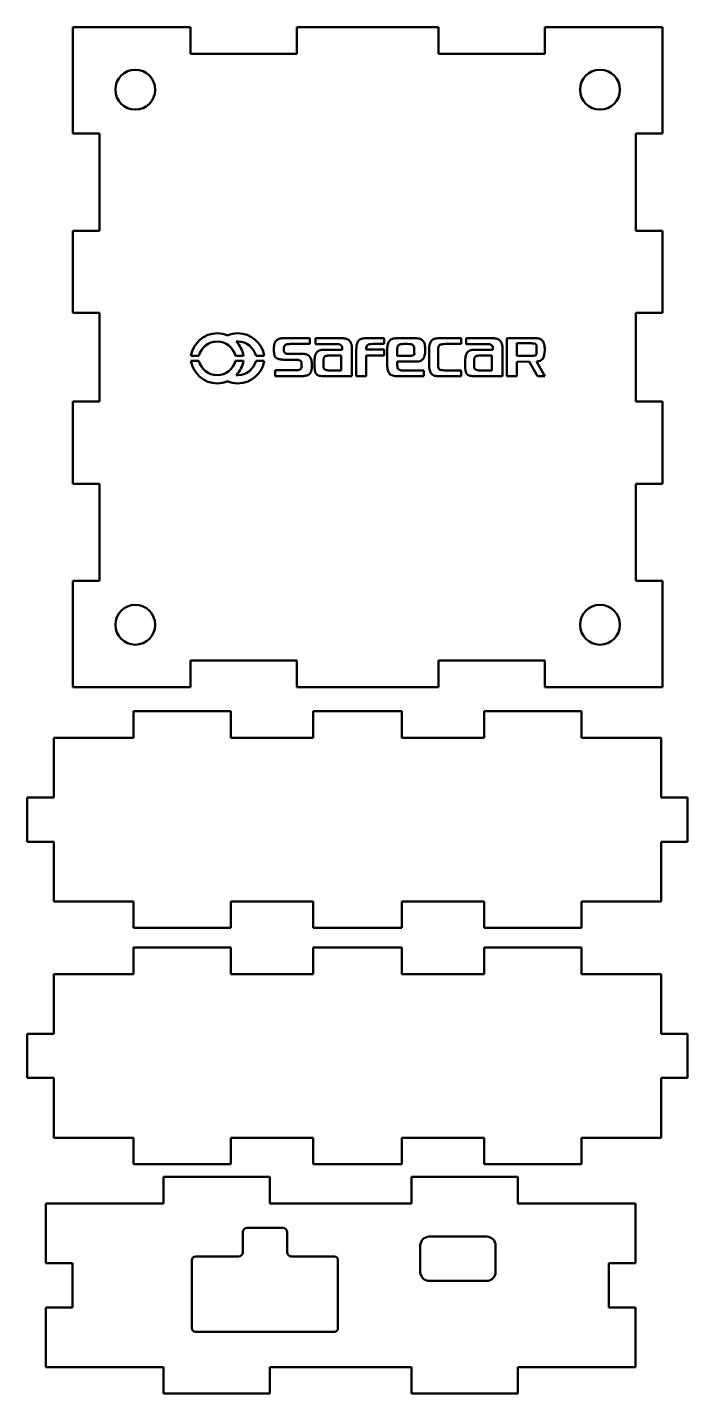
# Model space of a CAD drawing. Header units: millimetres. Extents: x 171 to 246, y 31 to 290.
# Drawn here: x 171.2 to 245.8, y 30.9 to 185.4 of the extents above; entities that cross this region are included whole.
import ezdxf

# ---------------------------------------------------------------- set-up
doc = ezdxf.new("R2010")
doc.units = ezdxf.units.MM
doc.layers.add('Visible (ISO)', color=7, linetype='Continuous', lineweight=50)

msp = doc.modelspace()

# ---------------------------------------------------------------- linework, layer by layer
at = {"layer": 'Visible (ISO)'}
for p, q in [((176.32, 185.42), (189.62, 185.42)), ((176.32, 173.42), (176.32, 185.42)), ((189.62, 182.42), (189.62, 185.42)), ((201.62, 185.42), (201.62, 182.42)), ((201.62, 185.42), (217.62, 185.42)), ((217.62, 182.42), (217.62, 185.42)), ((229.62, 185.42), (229.62, 182.42)), ((229.62, 185.42), (242.92, 185.42)), ((242.92, 185.42), (242.92, 173.42)), ((201.62, 182.42), (189.62, 182.42)), ((229.62, 182.42), (217.62, 182.42)), ((176.32, 173.42), (179.32, 173.42)), ((179.32, 173.42), (179.32, 162.42)), ((239.92, 162.42), (239.92, 173.42)), ((239.92, 173.42), (242.92, 173.42)), ((176.32, 153.12), (176.32, 162.42)), ((179.32, 162.42), (176.32, 162.42)), ((242.92, 162.42), (239.92, 162.42)), ((242.92, 162.42), (242.92, 153.12)), ((176.32, 153.12), (179.32, 153.12)), ((179.32, 153.12), (179.32, 143.12)), ((239.92, 143.12), (239.92, 153.12)), ((239.92, 153.12), (242.92, 153.12)), ((200.1, 150.26), (203.07, 150.26)), ((203.07, 150.26), (203.07, 149.62)), ((203.73, 150.26), (206.72, 150.26)), ((203.73, 149.61), (203.73, 150.26)), ((209.46, 150.27), (211.49, 150.27)), ((211.49, 150.27), (211.49, 149.62)), ((212.97, 150.27), (215, 150.27)), ((217.69, 150.27), (220.17, 150.27)), ((220.17, 150.27), (220.17, 149.62)), ((220.75, 150.26), (223.74, 150.26)), ((220.75, 149.61), (220.75, 150.26)), ((225.35, 145.97), (225.34, 150.28)), ((225.34, 150.28), (228.51, 150.28)), ((200.8, 148.5), (202.18, 148.5)), ((203.07, 149.62), (200.89, 149.62)), ((206.01, 149.61), (203.73, 149.61)), ((204.74, 148.97), (206.74, 148.97)), ((206.64, 148.33), (205.48, 148.33)), ((206.64, 146.63), (206.64, 148.33)), ((207.85, 148.94), (207.85, 145.97)), ((208.34, 145.97), (208.34, 148.98)), ((209.46, 149), (209.46, 148.98)), ((209.46, 148.98), (211.48, 148.98)), ((209.46, 148.33), (209.46, 145.97)), ((211.48, 148.33), (209.46, 148.33)), ((211.49, 149.62), (210.2, 149.62)), ((211.48, 148.98), (211.48, 148.33)), ((211.84, 147.26), (211.84, 148.98)), ((212.97, 149.07), (212.97, 148.27)), ((214.14, 149.62), (213.71, 149.62)), ((214.89, 148.88), (214.89, 149.07)), ((216.57, 147.26), (216.57, 148.98)), ((217.58, 149.01), (217.58, 147.19)), ((220.17, 149.62), (218.43, 149.62)), ((223.03, 149.61), (220.75, 149.61)), ((221.76, 148.97), (223.76, 148.97)), ((223.66, 148.33), (222.5, 148.33)), ((223.66, 146.63), (223.66, 148.33)), ((224.87, 148.94), (224.87, 145.97)), ((227.92, 149.7), (226.47, 149.7)), ((226.47, 149.7), (226.47, 148.28)), ((228.69, 148.47), (228.69, 149.33)), ((190.56, 148.27), (189.64, 148.27)), ((189.64, 147.72), (190.56, 147.72)), ((195.6, 148.27), (194.68, 148.27)), ((194.68, 147.72), (195.6, 147.72)), ((197.94, 148.27), (197.01, 148.27)), ((197.01, 147.72), (197.94, 147.72)), ((201.44, 147.84), (200.15, 147.84)), ((203.63, 147.18), (203.63, 147.71)), ((204.62, 147.73), (204.62, 147.15)), ((212.97, 148.27), (214.26, 148.27)), ((212.97, 147.62), (212.97, 147.23)), ((215, 147.62), (212.97, 147.62)), ((220.65, 147.18), (220.65, 147.71)), ((221.64, 147.73), (221.64, 147.15)), ((226.47, 148.28), (228.11, 148.28)), ((227.87, 147.62), (226.47, 147.61)), ((226.47, 147.61), (226.47, 145.97)), ((228.8, 145.97), (227.87, 147.62)), ((228.68, 147.63), (229.63, 145.97)), ((199.18, 145.99), (199.18, 146.64)), ((199.18, 146.64), (201.42, 146.64)), ((202.18, 145.99), (199.18, 145.99)), ((207.85, 145.97), (204.71, 145.97)), ((205.36, 146.63), (206.64, 146.63)), ((209.46, 145.97), (208.34, 145.97)), ((215.98, 145.97), (212.97, 145.97)), ((213.71, 146.62), (215.98, 146.62)), ((215.98, 146.62), (215.98, 145.97)), ((220.17, 145.97), (217.69, 145.97)), ((218.32, 146.63), (220.17, 146.63)), ((220.17, 146.63), (220.17, 145.97)), ((224.87, 145.97), (221.73, 145.97)), ((222.38, 146.63), (223.66, 146.63)), ((226.47, 145.97), (225.35, 145.97)), ((229.63, 145.97), (228.8, 145.97)), ((176.32, 133.82), (176.32, 143.12)), ((179.32, 143.12), (176.32, 143.12)), ((242.92, 143.12), (239.92, 143.12)), ((242.92, 143.12), (242.92, 133.82)), ((176.32, 133.82), (179.32, 133.82)), ((179.32, 133.82), (179.32, 122.82)), ((239.92, 122.82), (239.92, 133.82)), ((239.92, 133.82), (242.92, 133.82)), ((176.32, 110.82), (176.32, 122.82)), ((179.32, 122.82), (176.32, 122.82)), ((242.92, 122.82), (239.92, 122.82)), ((242.92, 122.82), (242.92, 110.82)), ((189.62, 110.82), (189.62, 113.82)), ((189.62, 113.82), (201.62, 113.82)), ((201.62, 113.82), (201.62, 110.82)), ((217.62, 110.82), (217.62, 113.82)), ((217.62, 113.82), (229.62, 113.82)), ((229.62, 113.82), (229.62, 110.82)), ((189.62, 110.82), (176.32, 110.82)), ((217.62, 110.82), (201.62, 110.82)), ((242.92, 110.82), (229.62, 110.82)), ((183.17, 108.09), (183.17, 105.09)), ((183.17, 108.09), (194.17, 108.09)), ((194.17, 108.09), (194.17, 105.09)), ((203.47, 105.09), (203.47, 108.09)), ((203.47, 108.09), (213.47, 108.09)), ((213.47, 108.09), (213.47, 105.09)), ((222.77, 105.09), (222.77, 108.09)), ((222.77, 108.09), (233.77, 108.09)), ((233.77, 108.09), (233.77, 105.09)), ((174.17, 105.09), (183.17, 105.09)), ((174.17, 98.34), (174.17, 105.09)), ((194.17, 105.09), (203.47, 105.09)), ((213.47, 105.09), (222.77, 105.09)), ((233.77, 105.09), (242.77, 105.09)), ((242.77, 98.34), (242.77, 105.09)), ((171.17, 98.34), (174.17, 98.34)), ((171.17, 93.34), (171.17, 98.34)), ((242.77, 98.34), (245.77, 98.34)), ((245.77, 93.34), (245.77, 98.34)), ((174.17, 93.34), (171.17, 93.34)), ((174.17, 86.59), (174.17, 93.34)), ((242.77, 86.59), (242.77, 93.34)), ((245.77, 93.34), (242.77, 93.34)), ((183.17, 86.59), (174.17, 86.59)), ((183.17, 86.59), (183.17, 83.59)), ((194.17, 86.59), (194.17, 83.59)), ((203.47, 86.59), (194.17, 86.59)), ((203.47, 83.59), (203.47, 86.59)), ((213.47, 86.59), (213.47, 83.59)), ((222.77, 86.59), (213.47, 86.59)), ((222.77, 83.59), (222.77, 86.59)), ((233.77, 86.59), (233.77, 83.59)), ((242.77, 86.59), (233.77, 86.59)), ((194.17, 83.59), (183.17, 83.59)), ((213.47, 83.59), (203.47, 83.59)), ((233.77, 83.59), (222.77, 83.59)), ((183.17, 81.38), (183.17, 78.38)), ((183.17, 81.38), (194.17, 81.38)), ((194.17, 81.38), (194.17, 78.38)), ((203.47, 78.38), (203.47, 81.38)), ((203.47, 81.38), (213.47, 81.38)), ((213.47, 81.38), (213.47, 78.38)), ((222.77, 78.38), (222.77, 81.38)), ((222.77, 81.38), (233.77, 81.38)), ((233.77, 81.38), (233.77, 78.38)), ((174.17, 78.38), (183.17, 78.38)), ((174.17, 71.63), (174.17, 78.38)), ((194.17, 78.38), (203.47, 78.38)), ((213.47, 78.38), (222.77, 78.38)), ((233.77, 78.38), (242.77, 78.38)), ((242.77, 71.63), (242.77, 78.38)), ((171.17, 71.63), (174.17, 71.63)), ((171.17, 66.63), (171.17, 71.63)), ((242.77, 71.63), (245.77, 71.63)), ((245.77, 66.63), (245.77, 71.63)), ((174.17, 66.63), (171.17, 66.63)), ((174.17, 59.88), (174.17, 66.63)), ((242.77, 59.88), (242.77, 66.63)), ((245.77, 66.63), (242.77, 66.63)), ((183.17, 59.88), (174.17, 59.88)), ((183.17, 59.88), (183.17, 56.88)), ((194.17, 59.88), (194.17, 56.88)), ((203.47, 59.88), (194.17, 59.88)), ((203.47, 56.88), (203.47, 59.88)), ((213.47, 59.88), (213.47, 56.88)), ((222.77, 59.88), (213.47, 59.88)), ((222.77, 56.88), (222.77, 59.88)), ((233.77, 59.88), (233.77, 56.88)), ((242.77, 59.88), (233.77, 59.88)), ((194.17, 56.88), (183.17, 56.88)), ((213.47, 56.88), (203.47, 56.88)), ((233.77, 56.88), (222.77, 56.88)), ((186.57, 55.44), (198.57, 55.44)), ((186.57, 52.44), (186.57, 55.44)), ((198.57, 55.44), (198.57, 52.44)), ((214.57, 55.44), (226.57, 55.44)), ((214.57, 55.44), (214.57, 52.44)), ((226.57, 52.44), (226.57, 55.44)), ((173.27, 52.44), (186.57, 52.44)), ((173.27, 45.69), (173.27, 52.44)), ((198.57, 52.44), (214.57, 52.44)), ((226.57, 52.44), (239.87, 52.44)), ((239.87, 45.69), (239.87, 52.44)), ((196.02, 49.69), (200.02, 49.69)), ((195.52, 46.94), (195.52, 49.19)), ((200.52, 49.19), (200.52, 46.94)), ((216.57, 48.69), (223.07, 48.69)), ((190.17, 46.44), (195.02, 46.44)), ((201.02, 46.44), (205.87, 46.44)), ((215.57, 44.69), (215.57, 47.69)), ((224.07, 47.69), (224.07, 44.69)), ((173.27, 45.69), (176.27, 45.69)), ((176.27, 45.69), (176.27, 40.69)), ((189.77, 38.34), (189.77, 46.04)), ((206.27, 46.04), (206.27, 38.34)), ((236.87, 40.69), (236.87, 45.69)), ((236.87, 45.69), (239.87, 45.69)), ((223.07, 43.69), (216.57, 43.69)), ((173.27, 33.94), (173.27, 40.69)), ((176.27, 40.69), (173.27, 40.69)), ((239.87, 40.69), (236.87, 40.69)), ((239.87, 33.94), (239.87, 40.69)), ((205.87, 37.94), (190.17, 37.94)), ((186.57, 33.94), (173.27, 33.94)), ((186.57, 30.94), (186.57, 33.94)), ((214.57, 33.94), (198.57, 33.94)), ((198.57, 33.94), (198.57, 30.94)), ((214.57, 33.94), (214.57, 30.94)), ((239.87, 33.94), (226.57, 33.94)), ((226.57, 30.94), (226.57, 33.94)), ((198.57, 30.94), (186.57, 30.94)), ((226.57, 30.94), (214.57, 30.94))]:
    msp.add_line(p, q, dxfattribs=at)
for centre in [(183.37, 178.37), (235.87, 178.37), (183.37, 117.87), (235.87, 117.87)]:
    msp.add_circle(centre, 2.25, dxfattribs=at)
for centre, radius, start, end in [((196.02, 49.19), 0.5, 90, 180), ((200.02, 49.19), 0.5, 0, 90), ((216.57, 47.69), 1, 90, 180), ((223.07, 47.69), 1, 0, 90), ((190.17, 46.04), 0.4, 90, 180), ((195.02, 46.94), 0.5, 270, 0), ((201.02, 46.94), 0.5, 180, 270), ((205.87, 46.04), 0.4, 0, 90), ((216.57, 44.69), 1, 180, 270), ((223.07, 44.69), 1, 270, 0), ((190.17, 38.34), 0.4, 180, 270), ((205.87, 38.34), 0.4, 270, 0)]:
    msp.add_arc(centre, radius, start, end, dxfattribs=at)
for points, degree, knots in [([(189.64, 148.27), (189.9, 149.73), (191.13, 150.83), (192.62, 150.83), (193.04, 150.83), (193.43, 150.75), (193.79, 150.59)], 3, [3, 3, 3, 3, 4, 4, 4, 4.278278, 4.278278, 4.278278, 4.278278]), ([(194.68, 148.27), (194.44, 149.21), (193.61, 149.9), (192.62, 149.9), (191.63, 149.9), (190.8, 149.21), (190.56, 148.27)], 3, [0, 0, 0, 0, 1, 1, 1, 2, 2, 2, 2]), ([(193.79, 150.59), (194.15, 150.75), (194.54, 150.83), (194.96, 150.83), (196.44, 150.83), (197.68, 149.73), (197.94, 148.27)], 3, [-4.278273, -4.278273, -4.278273, -4.278273, -4, -4, -4, -3, -3, -3, -3]), ([(197.01, 148.27), (196.77, 149.21), (195.94, 149.9), (194.96, 149.9), (194.9, 149.9), (194.84, 149.9), (194.78, 149.9)], 3, [-2, -2, -2, -2, -1, -1, -1, -0.940783, -0.940783, -0.940783, -0.940783]), ([(200.15, 147.84), (200.16, 147.84), (199.15, 147.82), (199.03, 148.38), (199.02, 149.36), (199.08, 150.26), (199.94, 150.28), (200.1, 150.26)], 4, [0, 0, 0, 0, 0, 0.327597, 0.482814, 0.635369, 1, 1, 1, 1, 1]), ([(215, 150.27), (215.21, 150.27), (215.38, 150.25), (215.52, 150.21), (215.67, 150.16), (215.78, 150.09), (215.87, 149.99)], 3, [-25, -25, -25, -25, -24, -24, -24, -23, -23, -23, -23]), ([(200.89, 149.62), (200.75, 149.58), (200.32, 149.67), (200.15, 149.38), (200.1, 148.6), (200.43, 148.45), (200.77, 148.51), (200.8, 148.5)], 4, [0, 0, 0, 0, 0, 0.373586, 0.528485, 0.684131, 1, 1, 1, 1, 1]), ([(202.18, 148.5), (202.39, 148.49), (202.69, 148.52), (203.23, 148.27), (203.33, 147.39), (203.32, 146.73), (203.2, 146.26), (202.91, 146.1), (202.72, 146.05)], 4, [0.1316551, 0.1316551, 0.1316551, 0.1316551, 0.1316551, 0.4072658, 0.5373127, 0.6725354, 0.8080997, 1, 1, 1, 1, 1]), ([(203.63, 147.71), (203.61, 147.83), (203.66, 148.76), (204.07, 148.91), (204.53, 148.98), (204.74, 148.97)], 4, [-1, -1, -1, -1, -1, -0.475859, 0, 0, 0, 0, 0]), ([(205.48, 148.33), (205.37, 148.33), (205.29, 148.32), (204.91, 148.28), (204.73, 148.24), (204.6, 147.85), (204.62, 147.73), (204.62, 147.73)], 4, [-1, -1, -1, -1, -1, -0.684731, -0.462871, -0.262053, 0, 0, 0, 0, 0]), ([(220.65, 147.71), (220.63, 147.83), (220.68, 148.76), (221.09, 148.91), (221.55, 148.98), (221.76, 148.97)], 4, [0, 0, 0, 0, 0, 0.524141, 1, 1, 1, 1, 1]), ([(222.5, 148.33), (222.39, 148.33), (222.31, 148.32), (221.93, 148.28), (221.75, 148.24), (221.62, 147.85), (221.64, 147.73), (221.64, 147.73)], 4, [-1, -1, -1, -1, -1, -0.684731, -0.462871, -0.262053, 0, 0, 0, 0, 0]), ([(229.57, 149.57), (229.61, 149.39), (229.63, 149.17), (229.63, 148.91), (229.63, 148.47), (229.55, 148.15), (229.41, 147.95)], 3, [-12, -12, -12, -12, -11, -11, -11, -10, -10, -10, -10]), ([(193.79, 145.4), (193.43, 145.24), (193.04, 145.16), (192.62, 145.16), (191.13, 145.16), (189.9, 146.26), (189.64, 147.72)], 3, [-4.278265, -4.278265, -4.278265, -4.278265, -4, -4, -4, -3, -3, -3, -3]), ([(190.56, 147.72), (190.8, 146.78), (191.63, 146.09), (192.62, 146.09), (193.61, 146.09), (194.44, 146.78), (194.68, 147.72)], 3, [-2, -2, -2, -2, -1, -1, -1, 0, 0, 0, 0]), ([(197.94, 147.72), (197.68, 146.26), (196.44, 145.16), (194.96, 145.16), (194.54, 145.16), (194.15, 145.24), (193.79, 145.4)], 3, [-5, -5, -5, -5, -4, -4, -4, -3.721735, -3.721735, -3.721735, -3.721735]), ([(194.78, 146.09), (194.84, 146.09), (194.9, 146.09), (194.96, 146.09), (195.94, 146.09), (196.77, 146.78), (197.01, 147.72)], 3, [-1.059157, -1.059157, -1.059157, -1.059157, -1, -1, -1, 0, 0, 0, 0]), ([(201.42, 146.64), (201.57, 146.64), (201.59, 146.66), (202.01, 146.6), (202.2, 147.05), (202.14, 147.26), (202.21, 147.77), (201.82, 147.78), (201.67, 147.85), (201.44, 147.84)], 4, [0, 0, 0, 0, 0, 0.244994, 0.357683, 0.479969, 0.597435, 0.709825, 1, 1, 1, 1, 1])]:
    msp.add_open_spline(points, degree=degree, knots=knots, dxfattribs=at)
for points, degree in [([(194.78, 149.9), (195.2, 149.46), (195.49, 148.9), (195.6, 148.27)], 3), ([(206.72, 150.26), (207.5, 150.28), (207.83, 149.98), (207.86, 149.24), (207.85, 148.94)], 4), ([(208.39, 149.57), (208.43, 149.74), (208.49, 149.87), (208.57, 149.98)], 3), ([(208.57, 149.98), (208.66, 150.08), (208.77, 150.15), (208.92, 150.2)], 3), ([(208.92, 150.2), (209.06, 150.25), (209.24, 150.27), (209.46, 150.27)], 3), ([(211.9, 149.59), (211.94, 149.75), (212.01, 149.89), (212.1, 149.99)], 3), ([(212.1, 149.99), (212.18, 150.09), (212.3, 150.16), (212.44, 150.2)], 3), ([(212.44, 150.2), (212.58, 150.25), (212.76, 150.27), (212.97, 150.27)], 3), ([(215.87, 149.99), (215.97, 149.88), (216.03, 149.74), (216.07, 149.57)], 3), ([(216.63, 149.6), (216.67, 149.76), (216.74, 149.89), (216.83, 149.99)], 3), ([(216.83, 149.99), (216.92, 150.09), (217.03, 150.16), (217.17, 150.21)], 3), ([(217.17, 150.21), (217.32, 150.25), (217.49, 150.27), (217.69, 150.27)], 3), ([(223.74, 150.26), (224.52, 150.28), (224.85, 149.98), (224.88, 149.24), (224.87, 148.94)], 4), ([(228.51, 150.28), (228.71, 150.28), (228.88, 150.26), (229.03, 150.22)], 3), ([(229.03, 150.22), (229.17, 150.16), (229.29, 150.09), (229.38, 149.99)], 3), ([(229.38, 149.99), (229.47, 149.88), (229.53, 149.74), (229.57, 149.57)], 3), ([(206.74, 148.97), (206.74, 149.17), (206.85, 149.68), (206.18, 149.6), (206.01, 149.61)], 4), ([(208.34, 148.98), (208.34, 149.21), (208.35, 149.41), (208.39, 149.57)], 3), ([(209.49, 149.3), (209.47, 149.22), (209.46, 149.12), (209.46, 149)], 3), ([(209.6, 149.49), (209.55, 149.44), (209.51, 149.38), (209.49, 149.3)], 3), ([(209.83, 149.59), (209.73, 149.57), (209.66, 149.54), (209.6, 149.49)], 3), ([(210.2, 149.62), (210.04, 149.62), (209.92, 149.61), (209.83, 149.59)], 3), ([(211.84, 148.98), (211.84, 149.22), (211.86, 149.42), (211.9, 149.59)], 3), ([(213.13, 149.5), (213.02, 149.43), (212.97, 149.28), (212.97, 149.07)], 3), ([(213.71, 149.62), (213.43, 149.62), (213.24, 149.58), (213.13, 149.5)], 3), ([(214.73, 149.49), (214.63, 149.58), (214.43, 149.62), (214.14, 149.62)], 3), ([(214.26, 148.27), (214.41, 148.27), (214.54, 148.29), (214.64, 148.31)], 3), ([(214.64, 148.31), (214.73, 148.32), (214.81, 148.36), (214.86, 148.4)], 3), ([(214.89, 149.07), (214.89, 149.27), (214.84, 149.41), (214.73, 149.49)], 3), ([(214.86, 148.59), (214.88, 148.67), (214.89, 148.77), (214.89, 148.88)], 3), ([(214.86, 148.4), (214.92, 148.45), (214.96, 148.51), (214.86, 148.59)], 3), ([(216.12, 148.91), (216.12, 148.67), (216.1, 148.46), (216.06, 148.3)], 3), ([(216.07, 149.57), (216.11, 149.39), (216.12, 149.17), (216.12, 148.91)], 3), ([(216.57, 148.98), (216.57, 149.22), (216.59, 149.43), (216.63, 149.6)], 3), ([(217.61, 149.29), (217.59, 149.22), (217.58, 149.12), (217.58, 149.01)], 3), ([(217.72, 149.48), (217.67, 149.44), (217.63, 149.37), (217.61, 149.29)], 3), ([(218.06, 149.59), (217.85, 149.56), (217.78, 149.53), (217.72, 149.48)], 3), ([(218.43, 149.62), (218.28, 149.62), (218.16, 149.61), (218.06, 149.59)], 3), ([(223.76, 148.97), (223.76, 149.17), (223.88, 149.68), (223.2, 149.6), (223.03, 149.61)], 4), ([(228.54, 149.63), (228.41, 149.69), (228.21, 149.7), (227.92, 149.7)], 3), ([(228.11, 148.28), (228.27, 148.28), (228.39, 148.29), (228.49, 148.31)], 3), ([(228.49, 148.31), (228.59, 148.32), (228.66, 148.36), (228.69, 148.47)], 3), ([(228.69, 149.33), (228.69, 149.53), (228.64, 149.56), (228.54, 149.63)], 3), ([(195.6, 147.72), (195.49, 147.09), (195.2, 146.53), (194.78, 146.09)], 3), ([(204.71, 145.97), (204.21, 146.01), (203.62, 145.94), (203.62, 146.61), (203.63, 147.18)], 4), ([(204.62, 147.15), (204.64, 146.95), (204.54, 146.68), (205.13, 146.6), (205.36, 146.63)], 4), ([(211.9, 146.65), (211.86, 146.82), (211.84, 147.02), (211.84, 147.26)], 3), ([(212.97, 147.23), (212.97, 147.12), (212.98, 147.02), (213, 146.94)], 3), ([(213, 146.94), (213.02, 146.87), (213.06, 146.8), (213.11, 146.76)], 3), ([(215.52, 147.68), (215.37, 147.64), (215.2, 147.62), (215, 147.62)], 3), ([(215.87, 147.9), (215.78, 147.8), (215.66, 147.73), (215.52, 147.68)], 3), ([(216.06, 148.3), (216.02, 148.14), (215.96, 148), (215.87, 147.9)], 3), ([(216.64, 146.64), (216.59, 146.81), (216.57, 147.01), (216.57, 147.26)], 3), ([(217.58, 147.19), (217.58, 146.98), (217.63, 146.83), (217.74, 146.75)], 3), ([(221.73, 145.97), (221.23, 146.01), (220.64, 145.94), (220.64, 146.61), (220.65, 147.18)], 4), ([(221.64, 147.15), (221.66, 146.95), (221.56, 146.68), (222.15, 146.6), (222.38, 146.63)], 4), ([(229.41, 147.95), (229.26, 147.76), (229.02, 147.65), (228.68, 147.63)], 3), ([(202.72, 146.05), (202.58, 146.01), (202.44, 145.99), (202.29, 145.99), (202.18, 145.99)], 4), ([(212.1, 146.26), (212.01, 146.36), (211.94, 146.49), (211.9, 146.65)], 3), ([(212.45, 146.04), (212.31, 146.08), (212.19, 146.15), (212.1, 146.26)], 3), ([(212.97, 145.97), (212.76, 145.97), (212.59, 145.99), (212.45, 146.04)], 3), ([(213.11, 146.76), (213.17, 146.71), (213.24, 146.67), (213.34, 146.65)], 3), ([(213.34, 146.65), (213.43, 146.63), (213.56, 146.62), (213.71, 146.62)], 3), ([(216.83, 146.24), (216.74, 146.34), (216.68, 146.48), (216.64, 146.64)], 3), ([(217.18, 146.03), (217.04, 146.07), (216.92, 146.15), (216.83, 146.24)], 3), ([(217.69, 145.97), (217.49, 145.97), (217.32, 145.99), (217.18, 146.03)], 3), ([(217.74, 146.75), (217.84, 146.67), (218.03, 146.63), (218.32, 146.63)], 3)]:
    msp.add_open_spline(points, degree=degree, dxfattribs=at)

doc.saveas('drawing.dxf')
